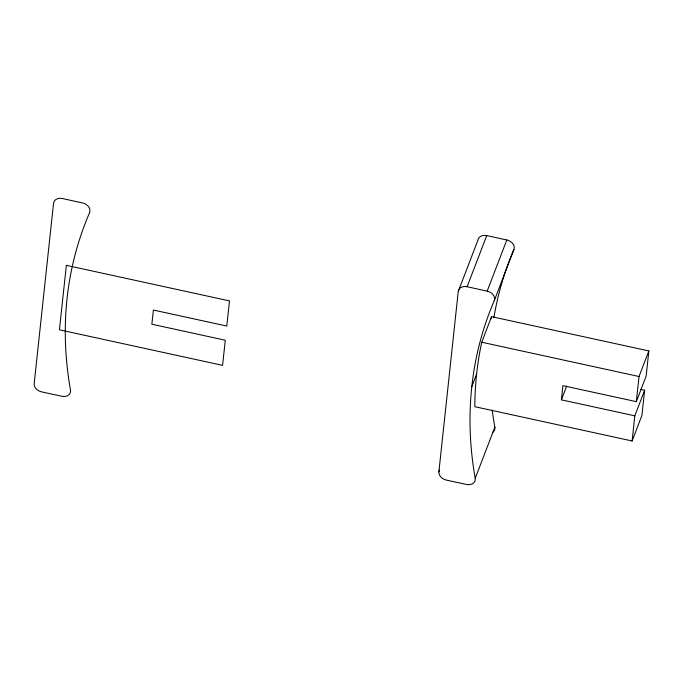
<?xml version="1.0" encoding="UTF-8"?>
<svg xmlns="http://www.w3.org/2000/svg" width="683" height="683" viewBox="0 0 683 683"><rect width="100%" height="100%" fill="white"/><g stroke="black" fill="none" stroke-linecap="round" stroke-linejoin="round"><path stroke-width="1.02" d="M644.632 390.266L634.814 415.836L561.4 399.837L562.92 385.656L636.334 401.655L646.152 376.085L648.85 350.942L491.572 316.664L481.754 342.234C477.169 363.399 474.898 385.05 474.83 406.701L632.116 440.979L641.926 415.409L644.632 390.266L640.492 389.361M458.259 291.393A8.409 6.386 21 0 1 467.104 286.723L488.149 291.359A8.375 6.36 21 0 1 494.526 299.999L494.279 300.716L514.162 248.851A8.375 6.36 21 0 0 507.776 240.22L486.74 235.575A8.409 6.386 21 0 0 477.895 240.245L458.259 291.393L438.879 471.885L439.639 469.913M632.116 440.979L634.814 415.836M636.334 401.655L639.032 376.521L648.85 350.942M491.154 318.611L491.572 316.664M89.584 212.507L89.832 211.79A8.375 6.36 21 0 0 83.446 203.167L62.401 198.514A8.409 6.386 21 0 0 53.556 203.184L34.176 383.675A8.409 6.386 21 0 0 41.646 391.897L62.699 396.439A8.375 6.36 21 0 0 70.597 390.915L70.511 390.121A507.187 385.092 21 0 1 89.652 212.533M467.104 286.723L486.74 235.575M487.192 291.103L506.82 239.955M438.879 471.885A8.409 6.386 21 0 0 446.349 480.106L467.394 484.648A8.375 6.36 21 0 0 475.3 479.125L475.214 478.331A506.923 384.896 21 0 1 471.808 386.706L476.614 374.105M475.214 478.331L494.851 427.182A506.923 384.896 21 0 1 492.221 410.073M561.4 399.837L566.685 386.066M481.754 342.234L639.032 376.521M494.851 427.182L494.936 427.976A8.375 6.36 21 0 1 492.708 432.296M471.808 386.706A506.897 384.87 21 0 1 494.253 300.699M493.886 317.621A506.897 384.87 21 0 1 513.889 249.551M66.353 265.346L59.43 329.804L222.581 365.362L225.279 340.228L151.865 324.22L153.385 310.039L226.799 326.047L229.497 300.904L66.353 265.346"/></g></svg>
